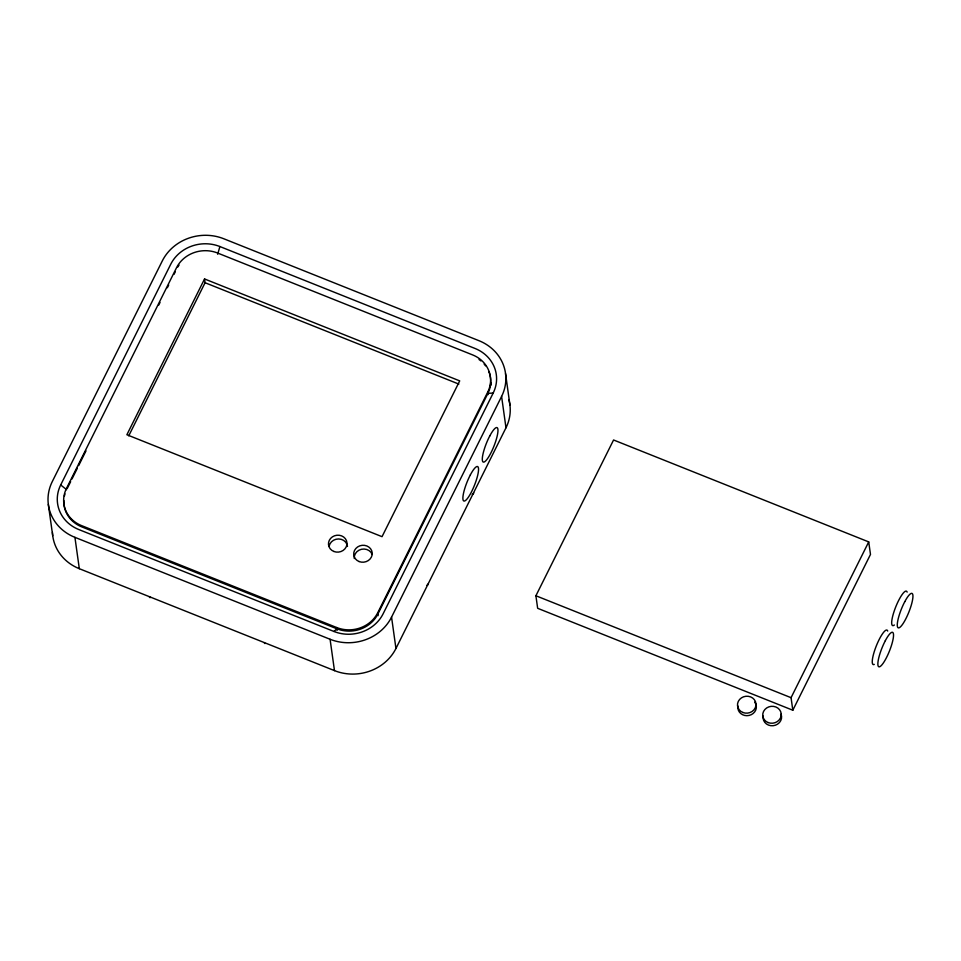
<?xml version="1.0" encoding="UTF-8"?>
<svg xmlns="http://www.w3.org/2000/svg" width="961" height="961" viewBox="0 0 961 961"><rect width="100%" height="100%" fill="white"/><g stroke="black" fill="none" stroke-linecap="round" stroke-linejoin="round"><path stroke-width="1.44" d="M217.666 254.245L219.901 246.545L475.058 348.471A37.119 33.863 -8 0 1 493.173 393.073L383.139 613.767A37.119 33.863 -8 0 1 333.96 631.473L78.802 529.547A37.119 33.863 -8 0 1 60.687 484.957L170.722 264.263A37.119 33.863 -8 0 1 219.901 246.545M67.318 488.368L70.658 481.677M71.991 478.998L77.324 468.307M78.658 465.629L85.985 450.913M158.685 305.13L160.019 302.451M167.346 287.735L168.68 285.057M174.013 274.365L175.346 271.687M204.549 278.954L126.876 434.744L382.034 536.67L459.706 380.88L204.549 278.954L205.077 282.726L128.75 435.813M377.709 612.782L487.744 392.088A30.932 28.217 -8 0 0 472.656 354.921L217.498 252.995A30.932 28.217 -8 0 0 176.512 267.759L66.477 488.452A30.932 28.217 -8 0 0 81.565 525.607L336.722 627.545A30.932 28.217 -8 0 0 377.709 612.782L378.117 615.665M488.861 371.703A30.932 28.217 -8 0 1 487.924 393.337L377.889 614.031A30.932 28.217 -8 0 1 336.903 628.794L333.96 631.473M395.944 648.483L391.559 617.118L501.594 396.437A46.404 42.332 -8 0 0 478.95 340.687L223.793 238.76A46.404 42.332 -8 0 0 162.313 260.899L52.278 481.593A46.404 42.332 -8 0 0 74.922 537.343L79.319 568.696L334.476 670.622A46.404 42.332 -8 0 0 395.944 648.483L505.979 427.789A46.404 42.332 -8 0 0 508.825 399.536M535.902 595.76L613.574 439.982L868.72 541.908L870.486 554.449L792.813 710.227L537.655 608.301L535.902 595.76L791.059 697.686L792.813 710.227M791.059 697.686L868.72 541.908M487.924 393.337L493.173 393.073M205.077 282.726L458.841 384.088M336.903 628.794L81.745 526.868A30.932 28.217 -8 0 1 63.834 500.489M74.922 537.343L330.079 639.269A46.404 42.332 -8 0 0 391.559 617.118M60.687 484.957L66.657 489.702M505.534 373.613L509.931 404.965M501.594 396.437L505.979 427.789M487.744 392.088L488.092 394.599M336.722 627.545L337.131 630.428M330.079 639.269L334.476 670.622M48.338 504.417L52.723 535.77M473.617 492.693A9.286 3.219 26.5 0 1 472.199 494.29M428.306 583.567A9.286 3.219 26.5 0 1 426.888 585.165M150.541 597.382A9.286 2.018 -68.2 0 1 149.411 596.697M265.164 643.462A9.286 2.018 -68.2 0 1 264.371 642.621M781.029 714.155A9.286 8.469 -8 0 1 773.173 725.711A9.286 8.469 -8 0 1 763.202 716.053M754.673 702.131A9.286 8.469 -8 0 1 749.136 715.428A9.286 8.469 -8 0 1 737.964 705.975M907.136 592.132A18.559 4.036 -68.2 0 0 899.172 599.448L898.187 601.37A18.559 4.036 -68.2 0 0 891.952 619.701A18.559 4.036 -68.2 0 0 894.391 625.01M887.712 631.077A18.559 4.036 -68.2 0 0 879.747 638.392L878.774 640.314A18.559 4.036 -68.2 0 0 872.684 657.804A18.559 4.036 -68.2 0 0 874.27 664.423M64.411 496.068A30.932 28.217 -8 0 1 64.976 493.906M177.785 267.014A30.932 28.217 -8 0 1 179.058 265.092M479.01 359.51A30.932 28.217 -8 0 1 480.86 360.904M484.14 364.087A30.932 28.217 -8 0 1 485.569 365.853M79.319 568.696A46.404 42.332 -8 0 1 52.447 532.454M491.095 382.838A30.932 28.217 -8 0 1 491.095 385.061M354.261 558.497A9.286 8.469 -8 0 1 361.456 549.284A9.286 8.469 -8 0 1 372.183 554.377M329.13 546.196A9.286 8.469 -8 0 1 338.62 538.953A9.286 8.469 -8 0 1 347.486 546.449M489.798 435.91L488.813 437.844A18.559 4.036 -68.2 0 0 482.338 460.187A18.559 4.036 -68.2 0 0 490.47 453.76L491.455 451.826A18.559 4.036 -68.2 0 0 497.93 429.483A18.559 4.036 -68.2 0 0 489.798 435.91M470.373 474.854L469.4 476.788A18.559 4.036 -68.2 0 0 462.926 499.131A18.559 4.036 -68.2 0 0 471.058 492.705L472.031 490.771A18.559 4.036 -68.2 0 0 478.506 468.427A18.559 4.036 -68.2 0 0 470.373 474.854M904.782 601.682L903.796 603.616A18.559 4.036 -68.2 0 0 897.322 625.959A18.559 4.036 -68.2 0 0 905.454 619.533L906.427 617.599A18.559 4.036 -68.2 0 0 912.902 595.255A18.559 4.036 -68.2 0 0 904.782 601.682M885.357 640.627L884.384 642.561A18.559 4.036 -68.2 0 0 877.898 664.904A18.559 4.036 -68.2 0 0 886.03 658.477L887.015 656.543A18.559 4.036 -68.2 0 0 893.49 634.2A18.559 4.036 -68.2 0 0 885.357 640.627M768.103 722.564A9.286 8.469 -8 0 0 781.209 713.783A9.286 8.469 -8 0 0 766.638 707.969A9.286 8.469 -8 0 0 768.103 722.564M742.865 712.485A9.286 8.469 -8 0 0 755.971 703.704A9.286 8.469 -8 0 0 741.399 697.89A9.286 8.469 -8 0 0 742.865 712.485M333.839 551.458A9.286 8.469 -8 0 0 346.957 542.689A9.286 8.469 -8 0 0 332.386 536.863A9.286 8.469 -8 0 0 333.839 551.458M359.078 561.536A9.286 8.469 -8 0 0 372.195 552.767A9.286 8.469 -8 0 0 357.624 546.941A9.286 8.469 -8 0 0 359.078 561.536"/></g></svg>
